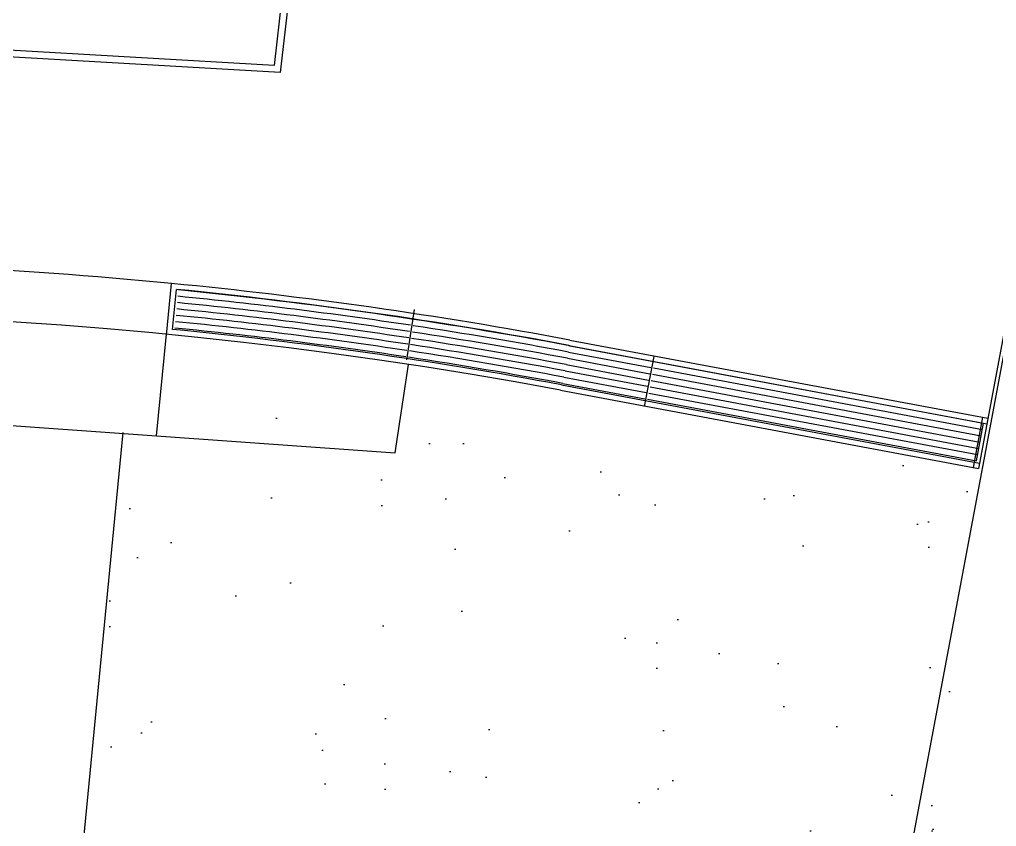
# Model space of a CAD drawing. Header units: metres. Extents: x 1796 to 2240, y -1398 to -687.
# Drawn here: x 1979.81 to 2008.53, y -1155.63 to -1131.92 of the extents above; entities that cross this region are included whole.
import ezdxf

# ---------------------------------------------------------------- set-up
doc = ezdxf.new("R2010")
doc.units = ezdxf.units.M
doc.header["$MEASUREMENT"] = 0
doc.layers.add('ARQUITETURA', color=253, linetype='CONTINUOUS')
pattern_1 = [(350.62296, (1466.5355, -762.2295), (4.08992, 4.08927), [0, -4.56, 0, -5.1, 0, -4.875]), (320.623, (1466.5355, -762.2295), (9.808834, 1.91215), [0, -2.46, 0, -4.11, 0, -1.575]), (280.623, (1464.013, -759.536), (6.39856, -6.807323), [0, -1.5, 0, -5.4, 0, -7.05]), (270.623, (1464.013, -759.536), (8.08648, -4.78256), [0, -0.75, 0, -3.54, 0, -4.05])]

msp = doc.modelspace()

# ---------------------------------------------------------------- hatches: boundary and pattern name
at = {"layer": 'ARQUITETURA'}
h = msp.add_hatch(dxfattribs=at)
h.set_pattern_fill('AR-SAND', color=116, scale=3, angle=-46.877, style=0)
h.set_pattern_definition(pattern_1)
h.paths.add_polyline_path([(1984.128, -1141.17), (1983.915, -1144.159), (1982.84, -1144.083), (1980.118, -1171.816), (1989.506, -1172.832), (2002.464, -1175.362), (2004.71, -1163.269), (2008.192, -1163.921), (2011.436, -1147.411), (2007.825, -1146.633), (2008.106, -1145.134)])
h = msp.add_hatch(dxfattribs=at)
h.set_pattern_fill('AR-SAND', color=116, scale=3, angle=-46.877, style=0)
h.set_pattern_definition(pattern_1)
h.paths.add_polyline_path([(2008.001, -1145.115), (2011.522, -1146.142), (2011.588, -1145.787)])
h.paths.add_polyline_path([(2011.51, -1146.205), (2005.926, -1176.011), (2009.518, -1156.844), (2009.518, -1156.844), (2011.289, -1147.384)])
edge = h.paths.add_edge_path()
edge.add_line((1981.157, -1171.776), (1975.185, -1171.196))
edge.add_line((1975.185, -1171.196), (1977.014, -1152.352))
edge.add_line((1977.014, -1152.352), (1946.456, -1159.903))
edge.add_line((1946.456, -1159.903), (1949.839, -1173.594))
edge.add_arc((1971.325, -1273.05), 101.75, 84.4554, 102.19064, ccw=False)

# ---------------------------------------------------------------- linework, layer by layer
for p, q in [((1988.443, -1123.325), (1987.292, -1133.268)), ((2011.894, -1124.326), (2008.001, -1145.115)), ((1987.292, -1133.268), (1971.512, -1132.363)), ((2010.497, -1132.366), (2004.71, -1163.269)), ((1984.127, -1141.194), (1984.276, -1139.677)), ((1984.305, -1141.026), (1984.42, -1139.852)), ((1991.198, -1141.924), (1991.423, -1140.441)), ((1983.838, -1144.151), (1984.128, -1141.17)), ((1995.99, -1141.34), (2008.277, -1143.64)), ((1995.953, -1141.693), (1998.371, -1142.146)), ((1995.961, -1141.497), (2008.247, -1143.798)), ((1995.988, -1141.509), (2008.151, -1143.787)), ((1995.919, -1141.878), (1998.337, -1142.33)), ((1998.188, -1143.298), (1998.465, -1141.823)), ((1990.855, -1144.653), (1991.248, -1142.056)), ((1995.85, -1142.246), (1998.268, -1142.699)), ((1995.884, -1142.062), (1998.302, -1142.515)), ((1998.45, -1142.161), (2008.117, -1143.971)), ((1995.815, -1142.43), (1998.233, -1142.883)), ((1998.381, -1142.529), (2008.048, -1144.34)), ((1998.415, -1142.345), (2008.082, -1144.155)), ((1995.714, -1142.814), (2008.001, -1145.115)), ((1995.744, -1142.657), (2008.03, -1144.957)), ((1995.781, -1142.615), (1998.198, -1143.068)), ((1998.346, -1142.714), (2008.013, -1144.524)), ((1998.277, -1143.082), (2007.944, -1144.893)), ((1998.312, -1142.898), (2007.979, -1144.708)), ((1970.398, -1143.197), (1990.855, -1144.653)), ((2008.12, -1143.611), (2007.843, -1145.085)), ((2007.944, -1144.893), (2008.151, -1143.787)), ((1982.843, -1144.054), (1980.153, -1171.767))]:
    msp.add_line(p, q, dxfattribs=at)
msp.add_lwpolyline([(1971.29, -1132.55), (1971.307, -1122.124), (1988.666, -1123.138), (1987.469, -1133.479)], close=True, dxfattribs=at)
for centre, radius, start, end in [((1971.325, -1273.05), 152, 79.39324, 116.45531), ((1971.325, -1273.05), 134, 84.45397, 90.39366), ((1971.325, -1273.05), 134, 79.39324, 84.45391), ((1971.325, -1273.05), 133.84, 79.39324, 84.38547), ((1971.357, -1273.035), 133.812, 79.39324, 84.36951), ((1971.357, -1273.035), 133.437, 81.41377, 84.36942), ((1971.357, -1273.035), 133.625, 81.41374, 84.36947), ((1971.325, -1273.05), 132.5, 79.39324, 116.45533), ((1971.357, -1273.035), 133.25, 81.41379, 84.36938), ((1971.357, -1273.035), 132.875, 81.41384, 84.36929), ((1971.357, -1273.035), 133.062, 81.41382, 84.36933), ((1971.325, -1273.05), 132.66, 79.39324, 84.38533), ((1971.357, -1273.035), 132.687, 81.41387, 84.36924), ((1971.357, -1273.035), 133.437, 79.39324, 81.37942), ((1971.357, -1273.035), 133.625, 79.39324, 81.37944), ((1971.357, -1273.035), 133.25, 79.39324, 81.37939), ((1971.357, -1273.035), 132.875, 79.39324, 81.37935), ((1971.357, -1273.035), 133.062, 79.39324, 81.37937), ((1971.357, -1273.035), 132.687, 79.39324, 81.37932)]:
    msp.add_arc(centre, radius, start, end, dxfattribs=at)

doc.saveas('drawing.dxf')
